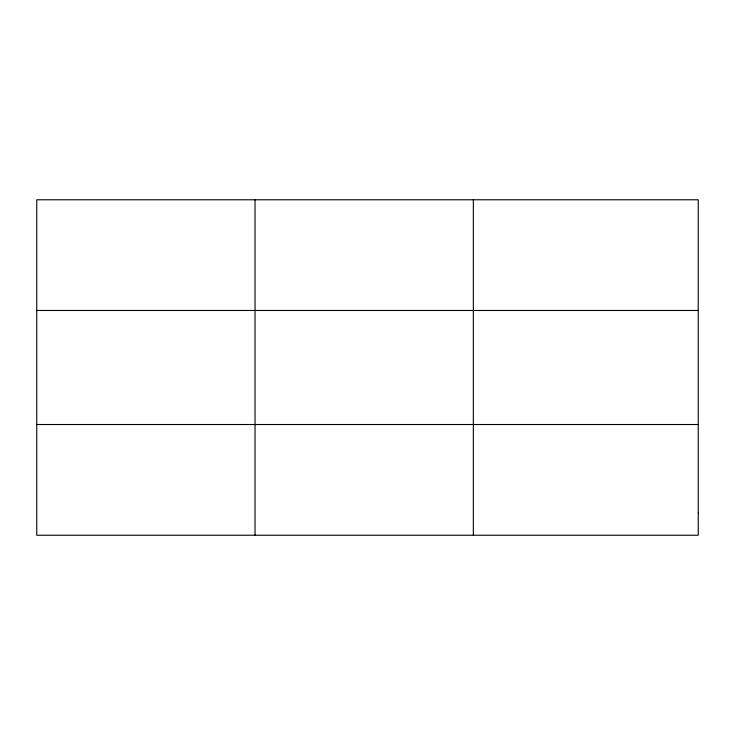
<?xml version="1.0" encoding="UTF-8"?>
<svg xmlns="http://www.w3.org/2000/svg" width="735" height="735" viewBox="0 0 735 735"><rect width="100%" height="100%" fill="white"/><g stroke="black" fill="none" stroke-linecap="round" stroke-linejoin="round"><path stroke-width="1.1" d="M255.045 535.227L255.045 199.773M473.34 535.227L473.34 199.773M36.75 310.473L698.25 310.473M36.75 424.527L698.25 424.527M698.25 513.085L698.25 535.227L36.75 535.227L36.75 199.773L698.25 199.773L698.25 513.085"/></g></svg>
